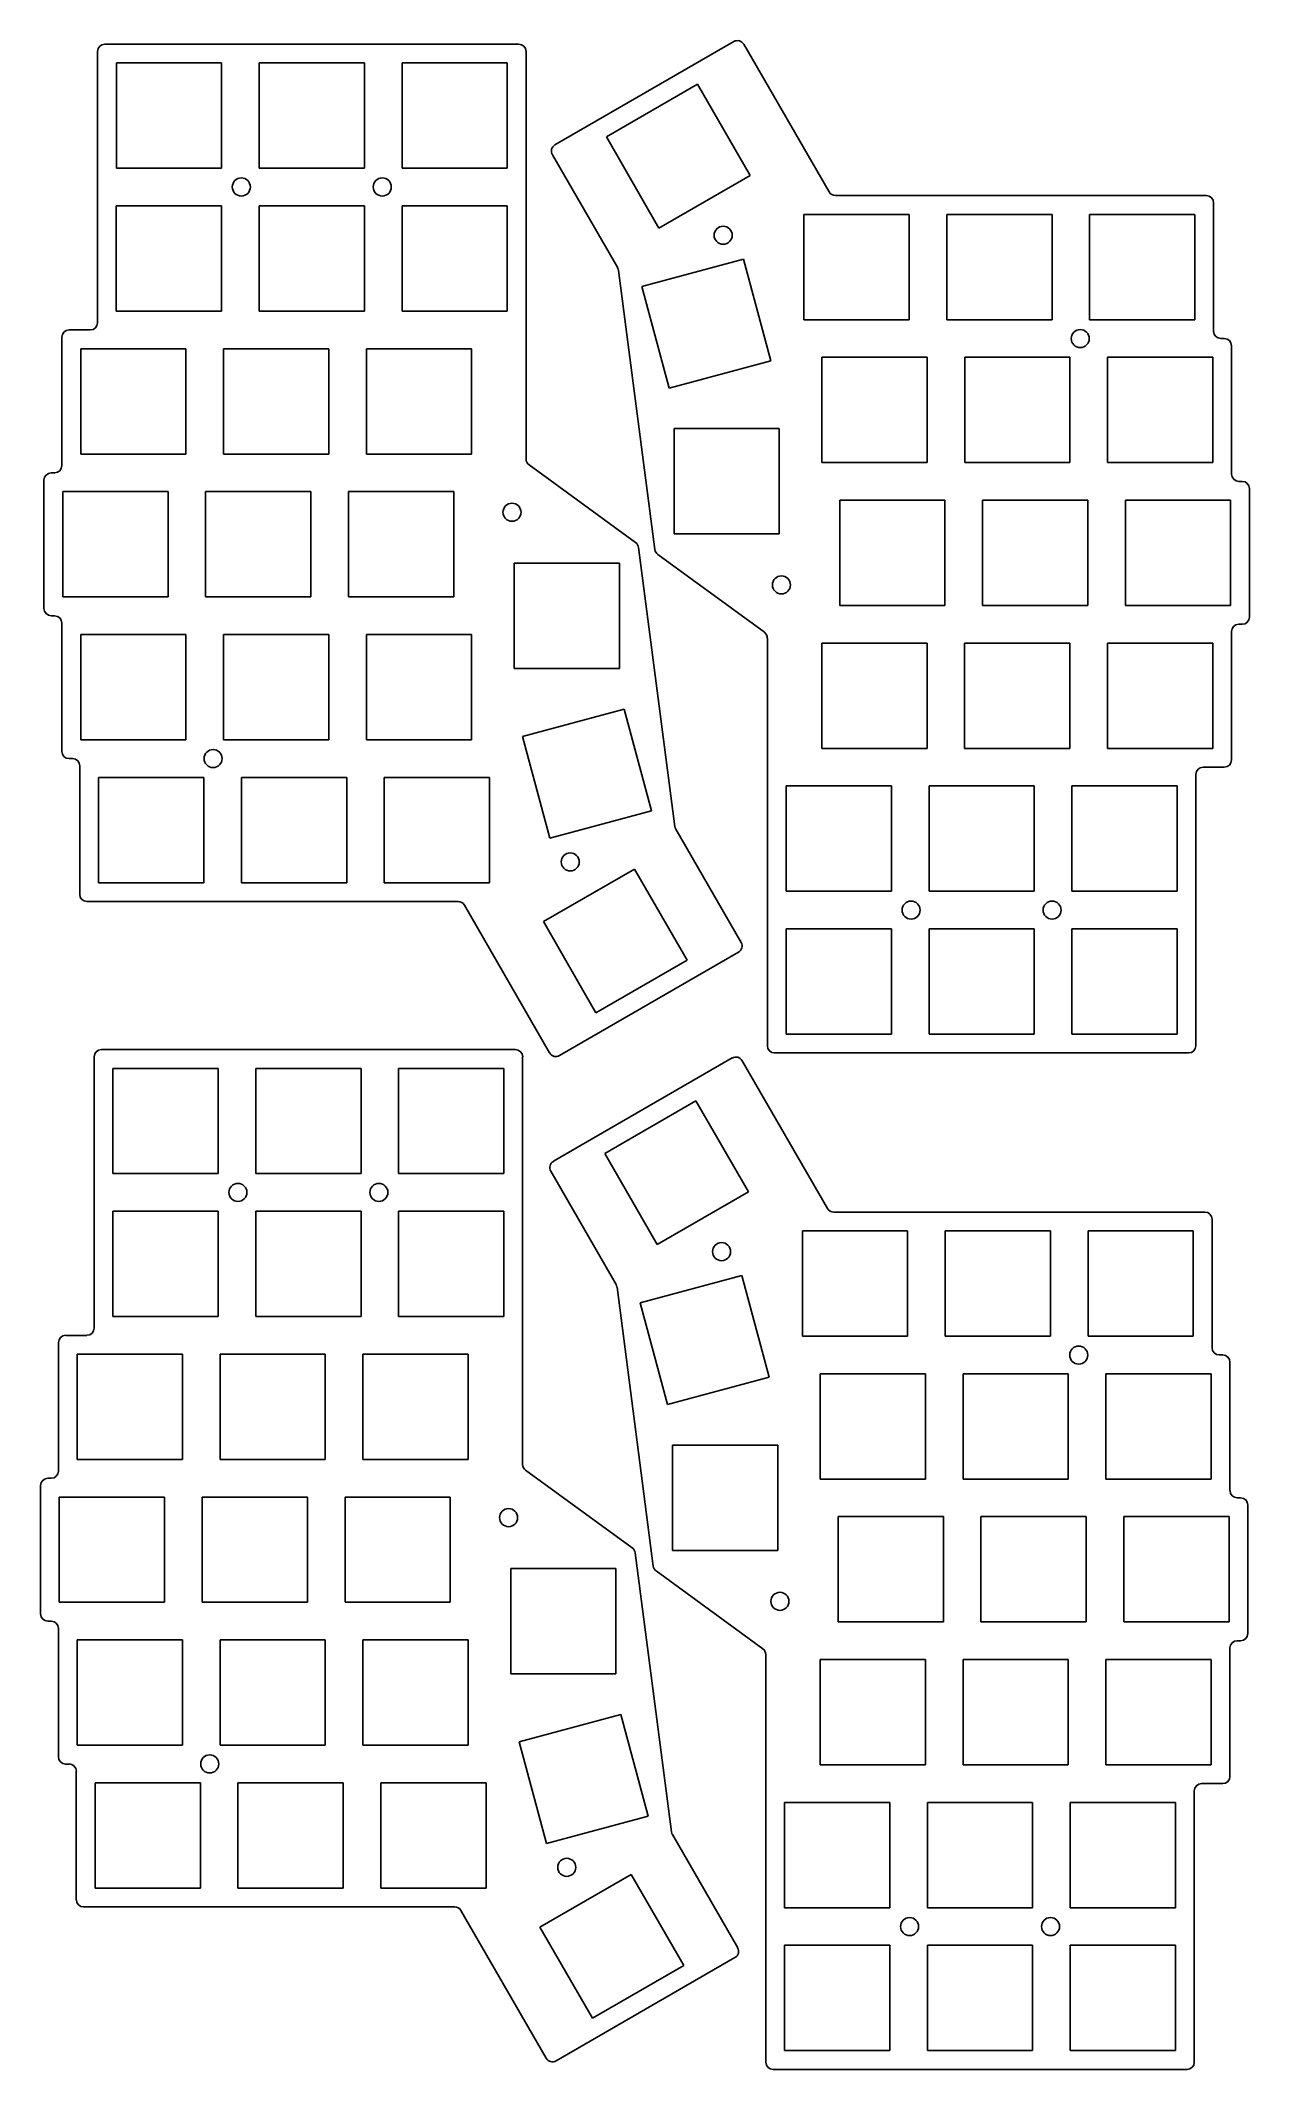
# Model space of a CAD drawing. Header units: millimetres. Extents: x 38 to 199, y 1 to 271.
import ezdxf

# ---------------------------------------------------------------- set-up
doc = ezdxf.new("R2010")
doc.units = ezdxf.units.MM

msp = doc.modelspace()

# ---------------------------------------------------------------- linework, layer by layer
at = {"color": 7, "linetype": 'Continuous', "lineweight": 25}
for p, q in [((46.83, 270.34), (101.9, 270.34)), ((106.71, 256.95), (130.5, 270.69)), ((131.82, 270.34), (143.16, 250.69)), ((45.87, 233.3), (45.87, 269.38)), ((62.37, 267.84), (48.37, 267.84)), ((48.37, 267.84), (48.37, 253.84)), ((62.37, 253.84), (62.37, 267.84)), ((81.37, 267.84), (67.37, 267.84)), ((67.37, 267.84), (67.37, 253.84)), ((81.37, 253.84), (81.37, 267.84)), ((86.37, 267.84), (86.37, 253.84)), ((100.37, 267.84), (86.37, 267.84)), ((100.37, 253.84), (100.37, 267.84)), ((102.87, 269.38), (102.87, 215.18)), ((125.66, 265), (113.54, 258)), ((132.66, 252.88), (125.66, 265)), ((113.54, 258), (120.54, 245.88)), ((48.37, 253.84), (62.37, 253.84)), ((67.37, 253.84), (81.37, 253.84)), ((86.37, 253.84), (100.37, 253.84)), ((115.05, 240.58), (106.36, 255.64)), ((120.54, 245.88), (132.66, 252.88)), ((62.36, 248.84), (48.36, 248.84)), ((48.36, 248.84), (48.36, 234.84)), ((62.36, 234.84), (62.36, 248.84)), ((81.36, 248.84), (67.36, 248.84)), ((67.36, 248.84), (67.36, 234.84)), ((81.36, 234.84), (81.36, 248.84)), ((100.36, 248.84), (86.36, 248.84)), ((86.36, 248.84), (86.36, 234.84)), ((100.36, 234.84), (100.36, 248.84)), ((144, 250.2), (193.36, 250.2)), ((194.32, 249.24), (194.32, 232.17)), ((139.82, 247.7), (139.82, 233.7)), ((153.82, 247.7), (139.82, 247.7)), ((153.82, 233.7), (153.82, 247.7)), ((158.82, 247.7), (158.82, 233.7)), ((172.82, 247.7), (158.82, 247.7)), ((172.82, 233.7), (172.82, 247.7)), ((177.82, 247.7), (177.82, 233.7)), ((191.82, 247.7), (177.82, 247.7)), ((191.82, 233.7), (191.82, 247.7)), ((119.99, 203.13), (115.17, 240.23)), ((131.79, 241.76), (118.26, 238.13)), ((135.41, 228.23), (131.79, 241.76)), ((118.26, 238.13), (121.89, 224.61)), ((48.36, 234.84), (62.36, 234.84)), ((67.36, 234.84), (81.36, 234.84)), ((86.36, 234.84), (100.36, 234.84)), ((42.08, 232.34), (44.9, 232.34)), ((139.82, 233.7), (153.82, 233.7)), ((158.82, 233.7), (172.82, 233.7)), ((177.82, 233.7), (191.82, 233.7)), ((41.12, 214.3), (41.12, 231.38)), ((57.62, 229.84), (43.62, 229.84)), ((43.62, 229.84), (43.62, 215.84)), ((57.62, 215.84), (57.62, 229.84)), ((76.62, 229.84), (62.62, 229.84)), ((62.62, 229.84), (62.62, 215.84)), ((76.62, 215.84), (76.62, 229.84)), ((95.62, 229.84), (81.62, 229.84)), ((81.62, 229.84), (81.62, 215.84)), ((95.62, 215.84), (95.62, 229.84)), ((195.28, 231.2), (195.74, 231.2)), ((196.71, 230.24), (196.71, 213.16)), ((121.89, 224.61), (135.41, 228.23)), ((142.21, 228.7), (142.21, 214.7)), ((156.21, 228.7), (142.21, 228.7)), ((156.21, 214.7), (156.21, 228.7)), ((175.21, 228.7), (161.21, 228.7)), ((161.21, 228.7), (161.21, 214.7)), ((175.21, 214.7), (175.21, 228.7)), ((180.21, 228.7), (180.21, 214.7)), ((194.21, 228.7), (180.21, 228.7)), ((194.21, 214.7), (194.21, 228.7)), ((136.55, 219.22), (122.55, 219.22)), ((122.55, 219.22), (122.55, 205.22)), ((136.55, 205.22), (136.55, 219.22)), ((43.62, 215.84), (57.62, 215.84)), ((62.62, 215.84), (76.62, 215.84)), ((81.62, 215.84), (95.62, 215.84)), ((39.7, 213.34), (40.16, 213.34)), ((103.26, 214.4), (117.44, 204.06)), ((142.21, 214.7), (156.21, 214.7)), ((161.21, 214.7), (175.21, 214.7)), ((180.21, 214.7), (194.21, 214.7)), ((38.74, 195.3), (38.74, 212.37)), ((55.24, 210.84), (41.24, 210.84)), ((41.24, 210.84), (41.24, 196.84)), ((55.24, 196.84), (55.24, 210.84)), ((74.24, 210.84), (60.24, 210.84)), ((60.24, 210.84), (60.24, 196.84)), ((74.24, 196.84), (74.24, 210.84)), ((93.24, 210.84), (79.24, 210.84)), ((79.24, 210.84), (79.24, 196.84)), ((93.24, 196.84), (93.24, 210.84)), ((197.67, 212.2), (198.12, 212.2)), ((199.08, 211.24), (199.08, 194.16)), ((144.58, 209.7), (144.58, 195.7)), ((158.58, 209.7), (144.58, 209.7)), ((158.58, 195.7), (158.58, 209.7)), ((163.58, 209.7), (163.58, 195.7)), ((177.58, 209.7), (163.58, 209.7)), ((177.58, 195.7), (177.58, 209.7)), ((182.58, 209.7), (182.58, 195.7)), ((196.58, 209.7), (182.58, 209.7)), ((196.58, 195.7), (196.58, 209.7)), ((122.55, 205.22), (136.55, 205.22)), ((117.83, 203.41), (122.65, 166.31)), ((134.56, 192.14), (120.38, 202.48)), ((101.27, 201.32), (101.27, 187.32)), ((115.27, 201.32), (101.27, 201.32)), ((115.27, 187.32), (115.27, 201.32)), ((40.15, 194.34), (39.7, 194.34)), ((41.24, 196.84), (55.24, 196.84)), ((60.24, 196.84), (74.24, 196.84)), ((79.24, 196.84), (93.24, 196.84)), ((144.58, 195.7), (158.58, 195.7)), ((163.58, 195.7), (177.58, 195.7)), ((182.58, 195.7), (196.58, 195.7)), ((41.12, 176.3), (41.12, 193.37)), ((57.62, 191.84), (43.62, 191.84)), ((43.62, 191.84), (43.62, 177.84)), ((57.62, 177.84), (57.62, 191.84)), ((62.62, 191.84), (62.62, 177.84)), ((76.62, 191.84), (62.62, 191.84)), ((76.62, 177.84), (76.62, 191.84)), ((95.62, 191.84), (81.62, 191.84)), ((81.62, 191.84), (81.62, 177.84)), ((95.62, 177.84), (95.62, 191.84)), ((196.7, 192.24), (196.7, 175.16)), ((198.12, 193.2), (197.66, 193.2)), ((134.96, 137.16), (134.96, 191.36)), ((142.2, 190.7), (142.2, 176.7)), ((156.2, 190.7), (142.2, 190.7)), ((156.2, 176.7), (156.2, 190.7)), ((161.2, 190.7), (161.2, 176.7)), ((175.2, 190.7), (161.2, 190.7)), ((175.2, 176.7), (175.2, 190.7)), ((180.2, 190.7), (180.2, 176.7)), ((194.2, 190.7), (180.2, 190.7)), ((194.2, 176.7), (194.2, 190.7)), ((101.27, 187.32), (115.27, 187.32)), ((115.93, 181.93), (102.41, 178.3)), ((119.56, 168.41), (115.93, 181.93)), ((102.41, 178.3), (106.03, 164.78)), ((43.62, 177.84), (57.62, 177.84)), ((62.62, 177.84), (76.62, 177.84)), ((81.62, 177.84), (95.62, 177.84)), ((142.2, 176.7), (156.2, 176.7)), ((161.2, 176.7), (175.2, 176.7)), ((180.2, 176.7), (194.2, 176.7)), ((42.54, 175.34), (42.08, 175.34)), ((43.5, 157.3), (43.5, 174.37)), ((60, 172.83), (46, 172.83)), ((46, 172.83), (46, 158.83)), ((60, 158.83), (60, 172.83)), ((79, 172.83), (65, 172.83)), ((65, 172.83), (65, 158.83)), ((79, 158.83), (79, 172.83)), ((98, 172.83), (84, 172.83)), ((84, 172.83), (84, 158.83)), ((98, 158.83), (98, 172.83)), ((191.96, 173.24), (191.96, 137.16)), ((195.74, 174.2), (192.92, 174.2)), ((137.46, 171.7), (137.46, 157.7)), ((151.46, 171.7), (137.46, 171.7)), ((151.46, 157.7), (151.46, 171.7)), ((156.46, 171.7), (156.46, 157.7)), ((170.46, 171.7), (156.46, 171.7)), ((170.46, 157.7), (170.46, 171.7)), ((189.46, 171.7), (175.46, 171.7)), ((175.46, 171.7), (175.46, 157.7)), ((189.46, 157.7), (189.46, 171.7)), ((106.03, 164.78), (119.56, 168.41)), ((122.77, 165.95), (131.46, 150.9)), ((117.29, 160.66), (105.16, 153.66)), ((124.29, 148.53), (117.29, 160.66)), ((46, 158.83), (60, 158.83)), ((65, 158.83), (79, 158.83)), ((84, 158.83), (98, 158.83)), ((137.46, 157.7), (151.46, 157.7)), ((156.46, 157.7), (170.46, 157.7)), ((175.46, 157.7), (189.46, 157.7)), ((93.82, 156.33), (44.46, 156.33)), ((106, 136.2), (94.66, 155.85)), ((105.16, 153.66), (112.16, 141.53)), ((151.46, 152.7), (137.46, 152.7)), ((137.46, 152.7), (137.46, 138.7)), ((151.46, 138.7), (151.46, 152.7)), ((156.46, 152.7), (156.46, 138.7)), ((170.46, 152.7), (156.46, 152.7)), ((170.46, 138.7), (170.46, 152.7)), ((189.46, 152.7), (175.46, 152.7)), ((175.46, 152.7), (175.46, 138.7)), ((189.46, 138.7), (189.46, 152.7)), ((131.11, 149.59), (107.32, 135.85)), ((112.16, 141.53), (124.29, 148.53)), ((137.46, 138.7), (151.46, 138.7)), ((156.46, 138.7), (170.46, 138.7)), ((175.46, 138.7), (189.46, 138.7)), ((45.41, 99.62), (45.41, 135.69)), ((46.37, 136.65), (101.45, 136.65)), ((102.41, 135.69), (102.41, 81.49)), ((106.5, 121.79), (130.29, 135.53)), ((131.61, 135.17), (142.95, 115.52)), ((190.99, 136.2), (135.92, 136.2)), ((61.91, 134.15), (47.91, 134.15)), ((47.91, 134.15), (47.91, 120.15)), ((61.91, 120.15), (61.91, 134.15)), ((80.91, 134.15), (66.91, 134.15)), ((66.91, 134.15), (66.91, 120.15)), ((80.91, 120.15), (80.91, 134.15)), ((85.91, 134.15), (85.91, 120.15)), ((99.91, 134.15), (85.91, 134.15)), ((99.91, 120.15), (99.91, 134.15)), ((125.45, 129.84), (113.32, 122.84)), ((132.45, 117.72), (125.45, 129.84)), ((113.32, 122.84), (120.32, 110.72)), ((47.91, 120.15), (61.91, 120.15)), ((66.91, 120.15), (80.91, 120.15)), ((85.91, 120.15), (99.91, 120.15)), ((114.84, 105.42), (106.15, 120.47)), ((120.32, 110.72), (132.45, 117.72)), ((61.91, 115.15), (47.91, 115.15)), ((47.91, 115.15), (47.91, 101.15)), ((61.91, 101.15), (61.91, 115.15)), ((80.91, 115.15), (66.91, 115.15)), ((66.91, 115.15), (66.91, 101.15)), ((80.91, 101.15), (80.91, 115.15)), ((99.91, 115.15), (85.91, 115.15)), ((85.91, 115.15), (85.91, 101.15)), ((99.91, 101.15), (99.91, 115.15)), ((143.79, 115.04), (193.15, 115.04)), ((194.11, 114.08), (194.11, 97)), ((139.61, 112.54), (139.61, 98.54)), ((153.61, 112.54), (139.61, 112.54)), ((153.61, 98.54), (153.61, 112.54)), ((158.61, 112.54), (158.61, 98.54)), ((172.61, 112.54), (158.61, 112.54)), ((172.61, 98.54), (172.61, 112.54)), ((177.61, 112.54), (177.61, 98.54)), ((191.61, 112.54), (177.61, 112.54)), ((191.61, 98.54), (191.61, 112.54)), ((131.58, 106.59), (118.05, 102.97)), ((135.2, 93.07), (131.58, 106.59)), ((119.78, 67.97), (114.96, 105.06)), ((118.05, 102.97), (121.68, 89.45)), ((47.91, 101.15), (61.91, 101.15)), ((66.91, 101.15), (80.91, 101.15)), ((85.91, 101.15), (99.91, 101.15)), ((40.66, 80.61), (40.66, 97.69)), ((41.63, 98.65), (44.45, 98.65)), ((139.61, 98.54), (153.61, 98.54)), ((158.61, 98.54), (172.61, 98.54)), ((177.61, 98.54), (191.61, 98.54)), ((57.16, 96.15), (43.16, 96.15)), ((43.16, 96.15), (43.16, 82.15)), ((57.16, 82.15), (57.16, 96.15)), ((76.16, 96.15), (62.16, 96.15)), ((62.16, 96.15), (62.16, 82.15)), ((76.16, 82.15), (76.16, 96.15)), ((95.16, 96.15), (81.16, 96.15)), ((81.16, 96.15), (81.16, 82.15)), ((95.16, 82.15), (95.16, 96.15)), ((195.07, 96.04), (195.53, 96.04)), ((196.49, 95.08), (196.49, 78)), ((121.68, 89.45), (135.2, 93.07)), ((141.99, 93.54), (141.99, 79.54)), ((155.99, 93.54), (141.99, 93.54)), ((155.99, 79.54), (155.99, 93.54)), ((174.99, 93.54), (160.99, 93.54)), ((160.99, 93.54), (160.99, 79.54)), ((174.99, 79.54), (174.99, 93.54)), ((179.99, 93.54), (179.99, 79.54)), ((193.99, 93.54), (179.99, 93.54)), ((193.99, 79.54), (193.99, 93.54)), ((136.34, 84.06), (122.34, 84.06)), ((122.34, 84.06), (122.34, 70.06)), ((136.34, 70.06), (136.34, 84.06)), ((43.16, 82.15), (57.16, 82.15)), ((62.16, 82.15), (76.16, 82.15)), ((81.16, 82.15), (95.16, 82.15)), ((38.28, 61.61), (38.28, 78.69)), ((39.25, 79.65), (39.7, 79.65)), ((102.8, 80.72), (116.98, 70.38)), ((141.99, 79.54), (155.99, 79.54)), ((160.99, 79.54), (174.99, 79.54)), ((179.99, 79.54), (193.99, 79.54)), ((54.78, 77.15), (40.78, 77.15)), ((40.78, 77.15), (40.78, 63.15)), ((54.78, 63.15), (54.78, 77.15)), ((73.78, 77.15), (59.78, 77.15)), ((59.78, 77.15), (59.78, 63.15)), ((73.78, 63.15), (73.78, 77.15)), ((92.78, 77.15), (78.78, 77.15)), ((78.78, 77.15), (78.78, 63.15)), ((92.78, 63.15), (92.78, 77.15)), ((197.46, 77.04), (197.91, 77.04)), ((198.87, 76.08), (198.87, 59)), ((144.37, 74.54), (144.37, 60.54)), ((158.37, 74.54), (144.37, 74.54)), ((158.37, 60.54), (158.37, 74.54)), ((163.37, 74.54), (163.37, 60.54)), ((177.37, 74.54), (163.37, 74.54)), ((177.37, 60.54), (177.37, 74.54)), ((182.37, 74.54), (182.37, 60.54)), ((196.37, 74.54), (182.37, 74.54)), ((196.37, 60.54), (196.37, 74.54)), ((100.82, 67.63), (100.82, 53.63)), ((114.82, 67.63), (100.82, 67.63)), ((114.82, 53.63), (114.82, 67.63)), ((117.37, 69.72), (122.2, 32.63)), ((122.34, 70.06), (136.34, 70.06)), ((134.35, 56.98), (120.17, 67.32)), ((40.78, 63.15), (54.78, 63.15)), ((59.78, 63.15), (73.78, 63.15)), ((78.78, 63.15), (92.78, 63.15)), ((39.7, 60.65), (39.25, 60.65)), ((40.66, 42.61), (40.66, 59.69)), ((144.37, 60.54), (158.37, 60.54)), ((163.37, 60.54), (177.37, 60.54)), ((182.37, 60.54), (196.37, 60.54)), ((57.16, 58.15), (43.16, 58.15)), ((43.16, 58.15), (43.16, 44.15)), ((57.16, 44.15), (57.16, 58.15)), ((62.16, 58.15), (62.16, 44.15)), ((76.16, 58.15), (62.16, 58.15)), ((76.16, 44.15), (76.16, 58.15)), ((95.16, 58.15), (81.16, 58.15)), ((81.16, 58.15), (81.16, 44.15)), ((95.16, 44.15), (95.16, 58.15)), ((196.49, 57.08), (196.49, 40)), ((197.91, 58.04), (197.45, 58.04)), ((134.74, 2), (134.74, 56.2)), ((141.99, 55.54), (141.99, 41.54)), ((155.99, 55.54), (141.99, 55.54)), ((155.99, 41.54), (155.99, 55.54)), ((160.99, 55.54), (160.99, 41.54)), ((174.99, 55.54), (160.99, 55.54)), ((174.99, 41.54), (174.99, 55.54)), ((179.99, 55.54), (179.99, 41.54)), ((193.99, 55.54), (179.99, 55.54)), ((193.99, 41.54), (193.99, 55.54)), ((100.82, 53.63), (114.82, 53.63)), ((115.48, 48.24), (101.95, 44.62)), ((119.1, 34.72), (115.48, 48.24)), ((43.16, 44.15), (57.16, 44.15)), ((62.16, 44.15), (76.16, 44.15)), ((81.16, 44.15), (95.16, 44.15)), ((101.95, 44.62), (105.58, 31.1)), ((42.08, 41.65), (41.62, 41.65)), ((43.04, 23.61), (43.04, 40.69)), ((141.99, 41.54), (155.99, 41.54)), ((160.99, 41.54), (174.99, 41.54)), ((179.99, 41.54), (193.99, 41.54)), ((59.54, 39.15), (45.54, 39.15)), ((45.54, 39.15), (45.54, 25.15)), ((59.54, 25.15), (59.54, 39.15)), ((78.54, 39.15), (64.54, 39.15)), ((64.54, 39.15), (64.54, 25.15)), ((78.54, 25.15), (78.54, 39.15)), ((97.54, 39.15), (83.54, 39.15)), ((83.54, 39.15), (83.54, 25.15)), ((97.54, 25.15), (97.54, 39.15)), ((191.74, 38.08), (191.74, 2)), ((195.53, 39.04), (192.71, 39.04)), ((137.24, 36.54), (137.24, 22.54)), ((151.24, 36.54), (137.24, 36.54)), ((151.24, 22.54), (151.24, 36.54)), ((156.24, 36.54), (156.24, 22.54)), ((170.24, 36.54), (156.24, 36.54)), ((170.24, 22.54), (170.24, 36.54)), ((189.24, 36.54), (175.24, 36.54)), ((175.24, 36.54), (175.24, 22.54)), ((189.24, 22.54), (189.24, 36.54)), ((105.58, 31.1), (119.1, 34.72)), ((122.32, 32.27), (131.01, 17.22)), ((45.54, 25.15), (59.54, 25.15)), ((64.54, 25.15), (78.54, 25.15)), ((83.54, 25.15), (97.54, 25.15)), ((116.83, 26.97), (104.7, 19.97)), ((123.83, 14.85), (116.83, 26.97)), ((93.37, 22.65), (44.01, 22.65)), ((105.55, 2.52), (94.2, 22.17)), ((137.24, 22.54), (151.24, 22.54)), ((156.24, 22.54), (170.24, 22.54)), ((175.24, 22.54), (189.24, 22.54)), ((104.7, 19.97), (111.7, 7.85)), ((151.24, 17.54), (137.24, 17.54)), ((137.24, 17.54), (137.24, 3.54)), ((151.24, 3.54), (151.24, 17.54)), ((156.24, 17.54), (156.24, 3.54)), ((170.24, 17.54), (156.24, 17.54)), ((170.24, 3.54), (170.24, 17.54)), ((189.24, 17.54), (175.24, 17.54)), ((175.24, 17.54), (175.24, 3.54)), ((189.24, 3.54), (189.24, 17.54)), ((130.65, 15.9), (106.86, 2.17)), ((111.7, 7.85), (123.83, 14.85)), ((137.24, 3.54), (151.24, 3.54)), ((156.24, 3.54), (170.24, 3.54)), ((175.24, 3.54), (189.24, 3.54)), ((190.78, 1.04), (135.71, 1.04))]:
    msp.add_line(p, q, dxfattribs=at)
for centre in [(64.99, 251.35), (83.74, 251.35), (129.08, 244.94), (176.58, 231.19), (100.99, 208.1), (136.83, 198.44), (61.24, 175.35), (108.74, 161.6), (154.08, 155.19), (172.83, 155.19), (64.53, 117.66), (83.28, 117.66), (128.87, 109.78), (176.37, 96.03), (100.53, 74.41), (136.62, 63.28), (60.78, 41.66), (108.28, 27.91), (153.87, 20.03), (172.62, 20.03)]:
    msp.add_circle(centre, 1.2, dxfattribs=at)
for centre, start, end in [((46.83, 269.38), 90, 180), ((101.9, 269.38), 0, 90), ((130.99, 269.85), 30, 120), ((107.19, 256.12), 120, 210), ((144, 251.17), 210, 270), ((193.36, 249.24), 0, 90), ((114.21, 240.1), 7.4116, 30), ((42.08, 231.38), 90, 180), ((44.9, 233.3), 270, 0), ((195.28, 232.17), 180, 270), ((195.74, 230.24), 0, 90), ((39.7, 212.37), 90, 180), ((40.16, 214.3), 270, 0), ((103.83, 215.18), 180, 233.8979), ((197.67, 213.16), 180, 270), ((198.12, 211.24), 0, 90), ((116.87, 203.28), 7.4116, 53.8979), ((120.95, 203.26), 187.4116, 233.8979), ((39.7, 195.3), 180, 270), ((40.15, 193.37), 0, 90), ((133.99, 191.36), 0, 53.8979), ((197.66, 192.24), 90, 180), ((198.12, 194.16), 270, 0), ((42.08, 176.3), 180, 270), ((42.54, 174.37), 0, 90), ((192.92, 173.24), 90, 180), ((195.74, 175.16), 270, 0), ((123.61, 166.44), 187.4116, 210), ((44.46, 157.3), 180, 270), ((93.82, 155.37), 30, 90), ((130.63, 150.42), 300, 30), ((46.37, 135.69), 90, 180), ((101.45, 135.69), 0, 90), ((106.84, 136.68), 210, 300), ((130.77, 134.69), 30, 120), ((135.92, 137.16), 180, 270), ((190.99, 137.16), 270, 0), ((106.98, 120.95), 120, 210), ((143.79, 116), 210, 270), ((193.15, 114.08), 0, 90), ((114, 104.94), 7.4116, 30), ((41.63, 97.69), 90, 180), ((44.45, 99.62), 270, 0), ((195.07, 97), 180, 270), ((195.53, 95.08), 0, 90), ((103.37, 81.49), 180, 233.8979), ((39.25, 78.69), 90, 180), ((39.7, 80.61), 270, 0), ((197.46, 78), 180, 270), ((197.91, 76.08), 0, 90), ((116.42, 69.6), 7.4116, 53.8979), ((120.74, 68.09), 187.4116, 233.8979), ((39.25, 61.61), 180, 270), ((39.7, 59.69), 0, 90), ((133.78, 56.2), 0, 53.8979), ((197.45, 57.08), 90, 180), ((197.91, 59), 270, 0), ((41.62, 42.61), 180, 270), ((42.08, 40.69), 0, 90), ((192.71, 38.08), 90, 180), ((195.53, 40), 270, 0), ((123.15, 32.75), 187.4116, 210), ((44.01, 23.61), 180, 270), ((93.37, 21.69), 30, 90), ((130.17, 16.74), 300, 30), ((106.38, 3), 210, 300), ((135.71, 2), 180, 270), ((190.78, 2), 270, 0)]:
    msp.add_arc(centre, 0.962, start, end, dxfattribs=at)

doc.saveas('drawing.dxf')
